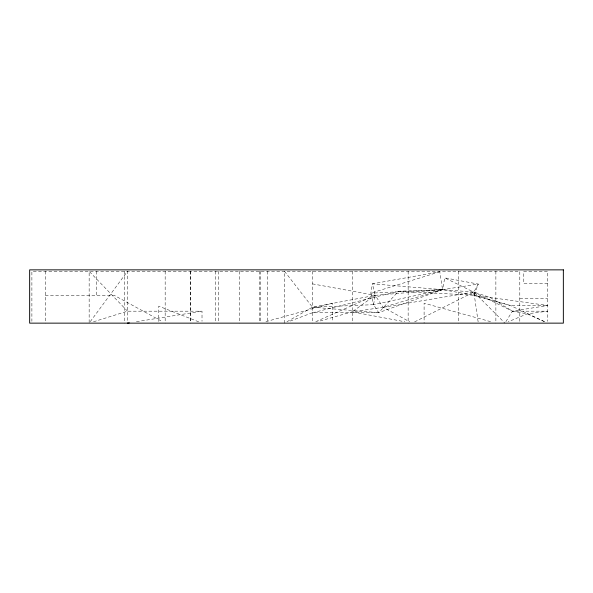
<?xml version="1.0" encoding="UTF-8"?>
<svg xmlns="http://www.w3.org/2000/svg" width="593" height="593" viewBox="0 0 593 593"><rect width="100%" height="100%" fill="white"/><g stroke="black" fill="none" stroke-linecap="round" stroke-linejoin="round"><path stroke-width="0.44" stroke-dasharray="2.96 2.22" d="M544.433 321.651L527.192 313.86L512.441 311.177L490.211 297.486L473.874 292.038L442.541 289.673L398.526 291.237L378.69 312.667L373.575 304.683L375.176 295.344L372.411 283.825L439.776 271.757L442.541 289.673L473.955 295.225L547.717 305.491L512.441 311.177L444.757 277.858L442.541 289.673L378.69 312.667L312.452 312.77L288.769 321.569M544.396 321.569L510.417 305.491L473.118 295.225L473.955 295.225L478.247 284.062L444.757 277.858M505.873 321.643L512.441 311.177L547.717 311.177L527.192 313.86L508.231 321.762M90.247 321.658L127.502 271.298L127.502 323.141M286.93 321.769L312.452 307.189L375.176 295.344L442.541 289.673L478.247 284.062L473.874 292.038L473.955 295.225L510.417 305.491L547.717 305.491M414.618 321.895L473.874 292.038L504.932 323.141M315.795 321.658L375.176 295.344L383.152 307.307L409.733 321.821M93.509 321.777L127.502 311.177L202.013 311.177L202.013 321.295M439.776 271.757L370.818 293.157L373.575 304.683L442.541 289.673L372.411 283.825L370.818 293.157L442.541 289.673L383.152 307.307L352.168 311.844L317.744 321.628M265.931 321.658L332.391 303.201L332.391 321.324M312.452 312.77L398.526 291.237L473.955 295.225M383.152 307.307L473.874 292.038L478.321 323.141M136.434 321.702L202.013 311.177M284.536 323.141L284.536 271.298L312.452 307.189L373.575 304.683M547.717 283.765L523.789 283.765L523.789 271.298L547.717 271.298L547.717 321.376M45.283 295.225L114.019 295.225L162.727 321.806M519.802 298.487L547.717 298.487M312.452 307.189L378.69 312.667M312.452 283.869L375.176 295.344L352.168 311.844L404.878 321.769M490.559 321.658L424.099 303.201L424.099 323.141M198.685 321.829L158.754 306.158L158.754 321.465M127.502 311.177L89.15 271.298L89.15 323.141M519.802 321.31L519.802 271.298L31.889 271.298L31.889 321.287M495.874 271.298L495.874 323.141M458.715 271.298L458.715 323.141M408.147 271.298L408.147 323.141M352.324 271.298L352.324 323.141M312.452 271.298L312.452 323.141M267.31 271.298L267.31 323.141M260.609 271.298L260.609 321.287M259.237 271.298L259.237 321.287M239.402 271.298L239.402 323.141M218.639 271.298L218.639 321.287M215.311 271.298L215.311 321.287M190.724 271.298L190.724 321.287M190.464 271.298L190.464 323.141M165.165 271.298L165.165 323.141M124.567 271.298L124.567 323.141M96.652 271.298L96.652 295.225M45.283 271.298L45.283 323.141"/><path stroke-width="0.89" d="M127.502 323.141L129.318 322.844M563.35 269.859L29.65 269.859L29.65 323.141L563.35 323.141L563.35 269.859"/></g></svg>
